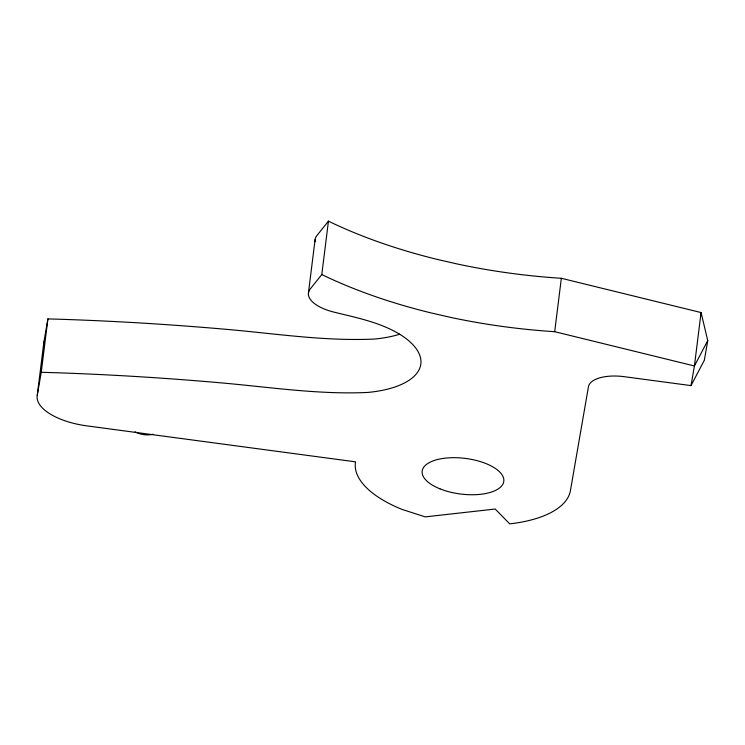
<?xml version="1.0" encoding="UTF-8"?>
<svg xmlns="http://www.w3.org/2000/svg" width="745" height="745" viewBox="0 0 745 745"><rect width="100%" height="100%" fill="white"/><g stroke="black" fill="none" stroke-linecap="round" stroke-linejoin="round"><path stroke-width="1.12" d="M315.135 241.79A37.39 16.334 7.1 0 1 316.876 235.597L328.443 221.144A316.374 138.198 7.1 0 0 437.157 259.39L457.3 264A316.374 138.198 7.1 0 0 561.348 278.285L701.073 312.565L707.75 340.605L704.342 360.254L691.006 385.612L624.319 376.691A33.646 14.695 7.1 0 0 588.457 386.72L570.428 490.601A108.425 47.363 7.1 0 1 509.692 523.856L495.202 509.031L425.237 516.881L402.244 509.478A108.425 47.363 7.1 0 1 355.533 461.835L86.923 425.879A54.208 23.682 7.1 0 1 37.25 395.334L43.899 341.936L47.904 318.897C107.578 320.564 167.187 324.159 226.666 329.365C275.771 333.639 324.792 341.331 374.232 339.059A89.214 38.964 7.1 0 0 399.72 334.198M37.25 395.334L41.245 372.295L47.904 318.897M308.43 293.027L315.088 239.629M41.245 372.295C100.929 373.962 160.538 377.557 220.008 382.772C269.113 387.037 318.143 394.729 367.574 392.457A89.214 38.964 7.1 0 0 401.359 335.287C380.984 322.408 357.013 317.826 333.965 312.118A37.39 16.334 7.1 0 1 310.227 288.995L321.793 274.542L328.443 221.144M707.75 340.605L694.424 365.972L554.69 331.683L561.348 278.285M700.691 314.753L701.073 312.565L694.424 365.972L691.006 385.612M554.69 331.683A316.374 138.198 7.1 0 1 450.641 317.398L430.508 312.788A316.374 138.198 7.1 0 1 321.793 274.542M43.834 345.047A54.208 23.682 7.1 0 1 43.899 341.936M153.172 434.26A23.924 21.521 9.8 0 1 135.022 431.83M439.941 488.832A41.124 17.964 7.1 0 0 503.741 481.67A41.124 17.964 7.1 0 0 445.268 458.147A41.124 17.964 7.1 0 0 439.941 488.832"/></g></svg>
